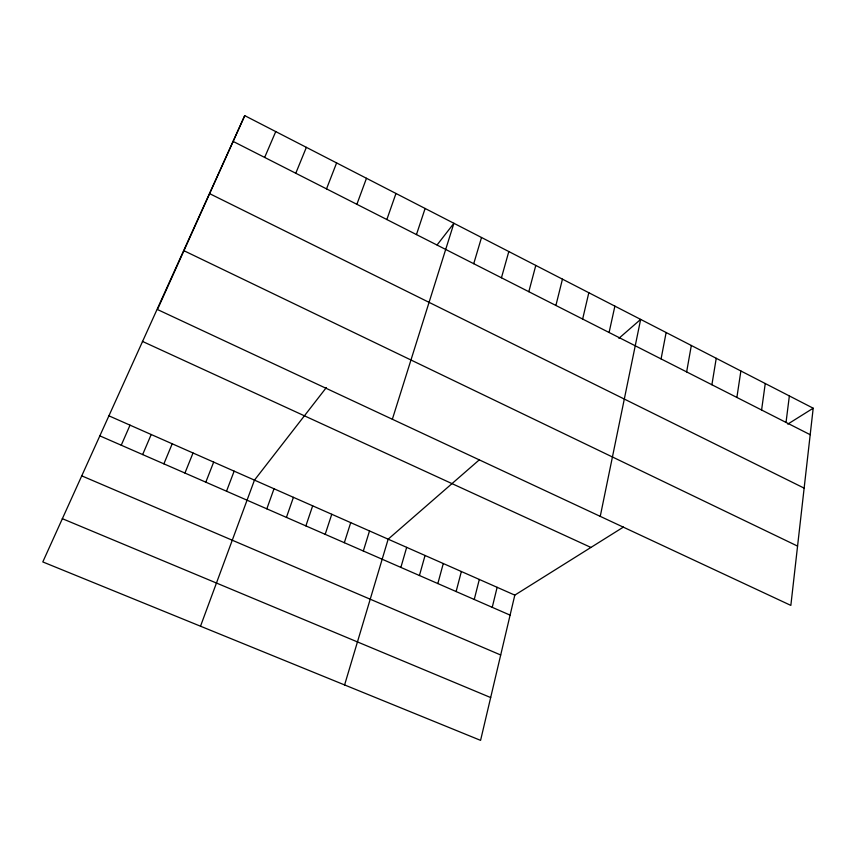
<?xml version="1.0" encoding="UTF-8"?>
<svg xmlns="http://www.w3.org/2000/svg" width="856" height="856" viewBox="0 0 856 856"><rect width="100%" height="100%" fill="white"/><g stroke="black" fill="none" stroke-linecap="round" stroke-linejoin="round"><path stroke-width="1.28" d="M813.2 408.205L790.848 605.406L157.461 309.53L244.741 115.635L813.2 408.205L787.777 424.127M786.033 422.425L789.36 395.932M761.594 410.013L765.253 383.52M736.888 397.452L740.879 370.98M711.903 384.751L716.237 358.3M686.64 371.911L691.327 345.471M661.078 358.921L666.129 332.513M600.249 516.371L640.652 319.395L618.909 338.323M609.098 332.502L614.886 306.127M582.647 319.053L588.821 292.72M623.457 527.061L514.809 595.123L480.58 740.365L42.8 561.932L244.741 115.635M492.243 607.332L497.133 587.312M555.897 305.464L562.456 279.152M474.245 599.468L479.317 579.448M456.12 591.55L461.363 571.519M528.826 291.703L535.792 265.424M437.844 583.567L443.28 563.526M501.445 277.783L508.817 251.546M419.429 575.521L425.047 555.48M400.875 567.41L406.675 547.359M473.732 263.702L481.521 237.497M344.594 684.939L388.164 539.184L479.403 459.758M363.329 550.997L369.514 530.945M392.348 419.258L453.905 223.288L437.106 244.923M344.326 542.704L350.714 522.642M325.184 534.337L331.764 514.274M416.455 234.587L425.122 208.468M305.881 525.894L312.665 505.832M286.428 517.399L293.426 497.336M386.848 219.543L395.975 193.467M266.826 508.828L274.016 488.765M200.507 626.218L254.467 480.13L326.361 387.543M356.877 204.306L366.475 178.283M226.519 491.216L234.148 471.153M326.521 188.876L336.611 162.907M205.815 482.174L213.668 462.112M184.939 473.047L193.028 452.985M295.78 173.254L306.362 147.35M163.881 463.845L172.206 443.793M142.652 454.568L151.202 434.516M264.654 157.44L275.75 131.589M121.242 445.216L130.026 425.165M62.295 518.661L490.67 697.554M81.609 475.797L500.696 655M99.649 435.779L510.09 615.132M108.68 415.727L514.809 595.123M142.385 341.373L590.929 547.444M183.933 250.712L797.567 546.096M209.624 193.649L804.137 488.134M233.132 141.411L810.193 434.709"/></g></svg>
